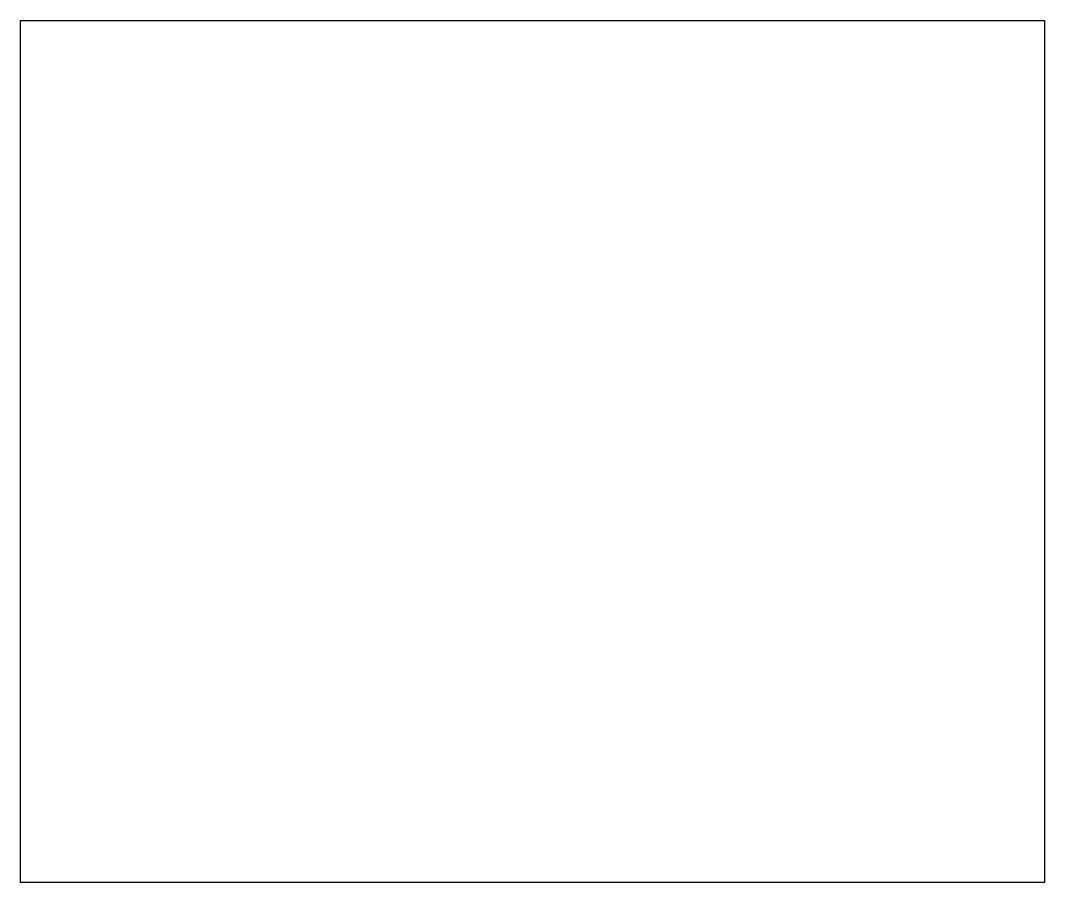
# Model space of a CAD drawing. Header units: millimetres. Extents: x -64 to 83, y -35 to 89.
import ezdxf

# ---------------------------------------------------------------- set-up
doc = ezdxf.new("R2010")
doc.units = ezdxf.units.MM
doc.layers.get('0').update_dxf_attribs({"linetype": 'CONTINUOUS'})

msp = doc.modelspace()

# ---------------------------------------------------------------- linework, layer by layer
msp.add_lwpolyline([(-64, 88.75), (83, 88.75), (83, -35), (75.5, -35), (-64, -35), (-64, 85)], close=True)

doc.saveas('drawing.dxf')
